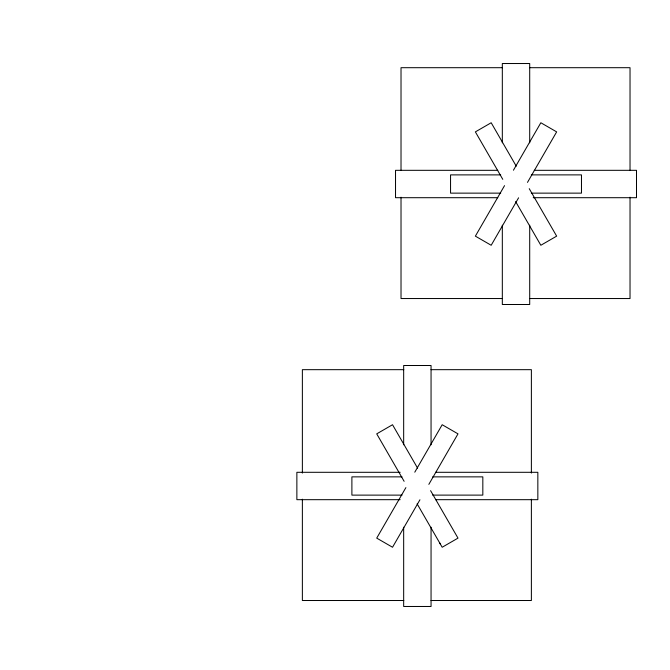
<?xml version="1.0" encoding="UTF-8"?>
<svg xmlns="http://www.w3.org/2000/svg" width="670" height="670" viewBox="0 0 670 670"><rect width="100%" height="100%" fill="white"/><g stroke="black" fill="none" stroke-linecap="round" stroke-linejoin="round"><path stroke-width="1" d="M504.535 185.64L475.373 236.141L491.185 245.27L518.588 197.809M513.438 170.214L540.841 122.752L556.653 131.881L527.491 182.382M405.878 487.618L376.724 538.119L392.536 547.248L419.939 499.786M414.78 472.191L442.183 424.73L457.995 433.858L428.842 484.36M502.458 67.695L401.02 67.695L401.02 170.054M529.643 67.695L630.026 67.695L630.026 170.054M497.76 170.322L395.526 170.322L395.526 197.7L497.76 197.7M534.266 170.322L636.5 170.322L636.5 197.7L533.228 197.7M500.683 174.887L450.55 174.887L450.55 193.136L500.683 193.136M531.344 174.878L581.476 174.887L581.476 193.136L531.344 193.136M502.458 298.535L401.02 298.535L401.02 197.214M529.643 298.535L630.026 298.535L630.026 197.214M403.801 369.673L302.371 369.673L302.371 473.079M430.986 369.673L531.377 369.673L531.377 473.079M400.149 472.3L296.869 472.3L296.869 499.678L400.149 499.678M435.617 472.3L537.843 472.3L537.843 499.678L435.617 499.678M402.034 476.864L351.892 476.864L351.892 495.122L402.034 495.122M432.686 476.864L482.827 476.864L482.827 495.113L432.686 495.113M403.801 600.513L302.371 600.513L302.371 499.192M430.986 600.513L531.377 600.513L531.377 499.192M516.252 166.177L491.185 122.752L475.373 131.881L502.776 179.342M529.25 188.68L556.653 236.141L540.841 245.27L515.615 201.57M417.603 468.154L392.528 424.73L376.724 433.858L404.127 481.32M430.592 490.658L457.995 538.119L442.183 547.248L417.117 503.823M439.537 542.658L440.483 544.291M529.702 142.802L529.702 63.524L502.324 63.524L502.324 142.802M529.702 225.212L529.702 304.498L502.324 304.498L502.324 225.212M431.053 444.788L431.053 365.502L403.667 365.502L403.667 444.788M431.053 527.198L431.053 606.476L403.667 606.476L403.667 527.198"/></g></svg>
